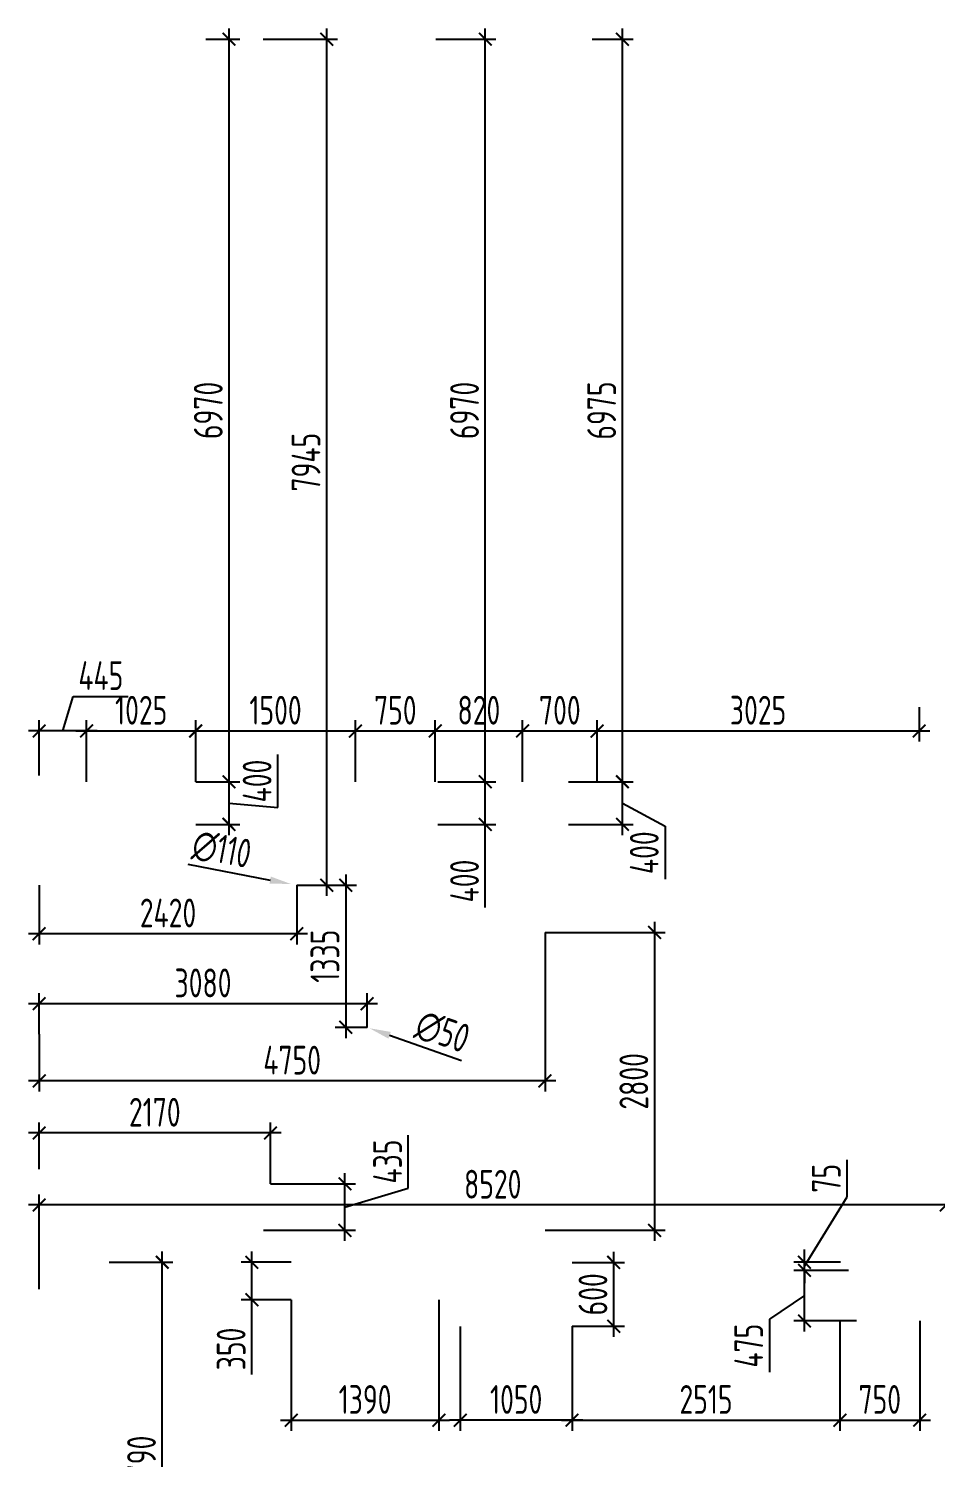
# Model space of a CAD drawing. Header units: millimetres. Extents: x -346952 to 536090, y 55086 to 131231.
# Drawn here: x -59801 to -51283, y 73034 to 86451 of the extents above; entities that cross this region are included whole.
import ezdxf

# ---------------------------------------------------------------- set-up
doc = ezdxf.new("R2010")
doc.units = ezdxf.units.MM
doc.layers.add('РАЗМЕРЫ КРОВЛИ ОВ', color=204, linetype='Continuous')
doc.layers.get('0').off()
doc.styles.add('ISOCPEUR', font='isocpeur.ttf', dxfattribs={"width": 0.7})
doc.dimstyles.new('R_100', dxfattribs={"dimtxt": 270, "dimasz": 120, "dimexe": 100, "dimexo": 0, "dimgap": 60, "dimtad": 1, "dimdec": 0, "dimrnd": 5, "dimzin": 0, "dimdsep": 46, "dimtxsty": 'ISOCPEUR', "dimblk": 'ARCHTICK', "dimcen": 0, "dimdle": 100, "dimclrd": 256, "dimclre": 256, "dimclrt": 256, "dimadec": 0, "dimazin": 0, "dimtfac": 2, "dimtdec": 0, "dimtofl": 0, "dimtmove": 1, "dimatfit": 3, "dimfxl": 1, "dimtvp": 3, "dimtolj": 1, "dimtzin": 0, "dimarcsym": 0})

# ---------------------------------------------------------------- blocks, each defined once
blk = doc.blocks.new('*D3048')
at = {"layer": 'РАЗМЕРЫ КРОВЛИ ОВ', "lineweight": -2, "transparency": 16777216}
blk.add_line((-58305, 78603), (-57532, 78455), dxfattribs=at)
at = {"layer": 'РАЗМЕРЫ КРОВЛИ ОВ', "transparency": 16777216}
blk.add_solid([(-57526, 78488), (-57538, 78422), (-57336, 78418)], dxfattribs=at)
at = {"layer": 'РАЗМЕРЫ КРОВЛИ ОВ', "transparency": 16777216, "insert": (-57986, 78740), "char_height": 270, "attachment_point": 5, "rotation": 349.2036, "style": 'ISOCPEUR'}
blk.add_mtext('\\A1;∅110', dxfattribs=at)
blk = doc.blocks.new('_ArchTick')
at = {"color": 0, "linetype": 'ByBlock', "const_width": 0.15}
blk.add_lwpolyline([(-0.5, -0.5), (0.5, 0.5)], dxfattribs=at)
blk = doc.blocks.new('*D3064')
at = {"layer": 'РАЗМЕРЫ КРОВЛИ ОВ', "lineweight": -2, "transparency": 16777216}
for p, q in [((-54950, 77963), (-53821, 77963)), ((-53921, 78063), (-53921, 75066)), ((-54950, 75166), (-53821, 75166))]:
    blk.add_line(p, q, dxfattribs=at)
at = {"layer": 'РАЗМЕРЫ КРОВЛИ ОВ', "lineweight": -2, "transparency": 16777216, "xscale": 120, "yscale": 120, "zscale": 120}
for p, rotation in [((-53921, 77963), 90), ((-53921, 75166), 270)]:
    blk.add_blockref('_ArchTick', p, dxfattribs=dict(at, rotation=rotation))
at = {"layer": 'РАЗМЕРЫ КРОВЛИ ОВ', "transparency": 16777216, "insert": (-54116, 76565), "char_height": 270, "attachment_point": 5, "rotation": 90, "style": 'ISOCPEUR'}
blk.add_mtext('\\A1;2800', dxfattribs=at)
blk = doc.blocks.new('*D3061')
at = {"layer": 'РАЗМЕРЫ КРОВЛИ ОВ', "lineweight": -2, "transparency": 16777216}
for p, q in [((-54950, 77963), (-54950, 76469)), ((-59701, 77008), (-59701, 76469)), ((-54850, 76569), (-59801, 76569))]:
    blk.add_line(p, q, dxfattribs=at)
at = {"layer": 'РАЗМЕРЫ КРОВЛИ ОВ', "lineweight": -2, "transparency": 16777216, "xscale": 120, "yscale": 120, "zscale": 120, "rotation": 180}
blk.add_blockref('_ArchTick', (-59701, 76569), dxfattribs=at)
at = {"layer": 'РАЗМЕРЫ КРОВЛИ ОВ', "lineweight": -2, "transparency": 16777216, "xscale": 120, "yscale": 120, "zscale": 120}
blk.add_blockref('_ArchTick', (-54950, 76569), dxfattribs=at)
at = {"layer": 'РАЗМЕРЫ КРОВЛИ ОВ', "transparency": 16777216, "insert": (-57325, 76764), "char_height": 270, "attachment_point": 5, "style": 'ISOCPEUR'}
blk.add_mtext('\\A1;4750', dxfattribs=at)
blk = doc.blocks.new('*D3062')
at = {"layer": 'РАЗМЕРЫ КРОВЛИ ОВ', "lineweight": -2, "transparency": 16777216}
for p, q in [((-56234, 75563), (-56234, 76061)), ((-56829, 75066), (-56829, 75702)), ((-57528, 75602), (-56729, 75602)), ((-56829, 75384), (-56234, 75563)), ((-57593, 75166), (-56729, 75166))]:
    blk.add_line(p, q, dxfattribs=at)
at = {"layer": 'РАЗМЕРЫ КРОВЛИ ОВ', "lineweight": -2, "transparency": 16777216, "xscale": 120, "yscale": 120, "zscale": 120}
for p, rotation in [((-56829, 75602), 90), ((-56829, 75166), 270)]:
    blk.add_blockref('_ArchTick', p, dxfattribs=dict(at, rotation=rotation))
at = {"layer": 'РАЗМЕРЫ КРОВЛИ ОВ', "transparency": 16777216, "insert": (-56429, 75812), "char_height": 270, "attachment_point": 5, "rotation": 90, "style": 'ISOCPEUR'}
blk.add_mtext('\\A1;435', dxfattribs=at)
blk = doc.blocks.new('*D3063')
at = {"layer": 'РАЗМЕРЫ КРОВЛИ ОВ', "lineweight": -2, "transparency": 16777216}
for p, q in [((-57428, 76080), (-59801, 76080)), ((-59701, 75739), (-59701, 76180)), ((-57528, 75602), (-57528, 76180))]:
    blk.add_line(p, q, dxfattribs=at)
at = {"layer": 'РАЗМЕРЫ КРОВЛИ ОВ', "lineweight": -2, "transparency": 16777216, "xscale": 120, "yscale": 120, "zscale": 120, "rotation": 180}
blk.add_blockref('_ArchTick', (-59701, 76080), dxfattribs=at)
at = {"layer": 'РАЗМЕРЫ КРОВЛИ ОВ', "lineweight": -2, "transparency": 16777216, "xscale": 120, "yscale": 120, "zscale": 120}
blk.add_blockref('_ArchTick', (-57528, 76080), dxfattribs=at)
at = {"layer": 'РАЗМЕРЫ КРОВЛИ ОВ', "transparency": 16777216, "insert": (-58615, 76275), "char_height": 270, "attachment_point": 5, "style": 'ISOCPEUR'}
blk.add_mtext('\\A1;2170', dxfattribs=at)
blk = doc.blocks.new('*D3075')
at = {"layer": 'РАЗМЕРЫ КРОВЛИ ОВ', "lineweight": -2, "transparency": 16777216}
for p, q in [((-51081, 75404), (-59801, 75404)), ((-59701, 74612), (-59701, 75504)), ((-51181, 74758), (-51181, 75504))]:
    blk.add_line(p, q, dxfattribs=at)
at = {"layer": 'РАЗМЕРЫ КРОВЛИ ОВ', "lineweight": -2, "transparency": 16777216, "xscale": 120, "yscale": 120, "zscale": 120, "rotation": 180}
blk.add_blockref('_ArchTick', (-59701, 75404), dxfattribs=at)
at = {"layer": 'РАЗМЕРЫ КРОВЛИ ОВ', "lineweight": -2, "transparency": 16777216, "xscale": 120, "yscale": 120, "zscale": 120}
blk.add_blockref('_ArchTick', (-51181, 75404), dxfattribs=at)
at = {"layer": 'РАЗМЕРЫ КРОВЛИ ОВ', "transparency": 16777216, "insert": (-55441, 75599), "char_height": 270, "attachment_point": 5, "style": 'ISOCPEUR'}
blk.add_mtext('\\A1;8520', dxfattribs=at)
blk = doc.blocks.new('*D3094')
at = {"layer": 'РАЗМЕРЫ КРОВЛИ ОВ', "lineweight": -2, "transparency": 16777216}
for p, q in [((-57334, 74514), (-57334, 73283)), ((-55946, 74514), (-55946, 73283)), ((-57434, 73383), (-55846, 73383))]:
    blk.add_line(p, q, dxfattribs=at)
at = {"layer": 'РАЗМЕРЫ КРОВЛИ ОВ', "lineweight": -2, "transparency": 16777216, "xscale": 120, "yscale": 120, "zscale": 120, "rotation": 180}
blk.add_blockref('_ArchTick', (-57334, 73383), dxfattribs=at)
at = {"layer": 'РАЗМЕРЫ КРОВЛИ ОВ', "lineweight": -2, "transparency": 16777216, "xscale": 120, "yscale": 120, "zscale": 120}
blk.add_blockref('_ArchTick', (-55946, 73383), dxfattribs=at)
at = {"layer": 'РАЗМЕРЫ КРОВЛИ ОВ', "transparency": 16777216, "insert": (-56640, 73578), "char_height": 270, "attachment_point": 5, "style": 'ISOCPEUR'}
blk.add_mtext('\\A1;1390', dxfattribs=at)
blk = doc.blocks.new('*D3135')
at = {"layer": 'РАЗМЕРЫ КРОВЛИ ОВ', "lineweight": -2, "transparency": 16777216}
for p, q in [((-55746, 74264), (-55746, 73283)), ((-54696, 74265), (-54696, 73283)), ((-54596, 73383), (-55846, 73383))]:
    blk.add_line(p, q, dxfattribs=at)
at = {"layer": 'РАЗМЕРЫ КРОВЛИ ОВ', "lineweight": -2, "transparency": 16777216, "xscale": 120, "yscale": 120, "zscale": 120, "rotation": 180}
blk.add_blockref('_ArchTick', (-55746, 73383), dxfattribs=at)
at = {"layer": 'РАЗМЕРЫ КРОВЛИ ОВ', "lineweight": -2, "transparency": 16777216, "xscale": 120, "yscale": 120, "zscale": 120}
blk.add_blockref('_ArchTick', (-54696, 73383), dxfattribs=at)
at = {"layer": 'РАЗМЕРЫ КРОВЛИ ОВ', "transparency": 16777216, "insert": (-55221, 73578), "char_height": 270, "attachment_point": 5, "style": 'ISOCPEUR'}
blk.add_mtext('\\A1;1050', dxfattribs=at)
blk = doc.blocks.new('*D3136')
at = {"layer": 'РАЗМЕРЫ КРОВЛИ ОВ', "lineweight": -2, "transparency": 16777216}
for p, q in [((-54696, 74265), (-54696, 73283)), ((-52181, 74315), (-52181, 73283)), ((-54796, 73383), (-52081, 73383))]:
    blk.add_line(p, q, dxfattribs=at)
at = {"layer": 'РАЗМЕРЫ КРОВЛИ ОВ', "lineweight": -2, "transparency": 16777216, "xscale": 120, "yscale": 120, "zscale": 120, "rotation": 180}
blk.add_blockref('_ArchTick', (-54696, 73383), dxfattribs=at)
at = {"layer": 'РАЗМЕРЫ КРОВЛИ ОВ', "lineweight": -2, "transparency": 16777216, "xscale": 120, "yscale": 120, "zscale": 120}
blk.add_blockref('_ArchTick', (-52181, 73383), dxfattribs=at)
at = {"layer": 'РАЗМЕРЫ КРОВЛИ ОВ', "transparency": 16777216, "insert": (-53438, 73578), "char_height": 270, "attachment_point": 5, "style": 'ISOCPEUR'}
blk.add_mtext('\\A1;2515', dxfattribs=at)
blk = doc.blocks.new('*D3142')
at = {"layer": 'РАЗМЕРЫ КРОВЛИ ОВ', "lineweight": -2, "transparency": 16777216}
for p, q in [((-59701, 78407), (-59701, 77851)), ((-57282, 78407), (-57282, 77851)), ((-57182, 77951), (-59801, 77951))]:
    blk.add_line(p, q, dxfattribs=at)
at = {"layer": 'РАЗМЕРЫ КРОВЛИ ОВ', "lineweight": -2, "transparency": 16777216, "xscale": 120, "yscale": 120, "zscale": 120, "rotation": 180}
blk.add_blockref('_ArchTick', (-59701, 77951), dxfattribs=at)
at = {"layer": 'РАЗМЕРЫ КРОВЛИ ОВ', "lineweight": -2, "transparency": 16777216, "xscale": 120, "yscale": 120, "zscale": 120}
blk.add_blockref('_ArchTick', (-57282, 77951), dxfattribs=at)
at = {"layer": 'РАЗМЕРЫ КРОВЛИ ОВ', "transparency": 16777216, "insert": (-58491, 78146), "char_height": 270, "attachment_point": 5, "style": 'ISOCPEUR'}
blk.add_mtext('\\A1;2420', dxfattribs=at)
blk = doc.blocks.new('*D3143')
at = {"layer": 'РАЗМЕРЫ КРОВЛИ ОВ', "lineweight": -2, "transparency": 16777216}
for p, q in [((-59356, 79855), (-58131, 79855)), ((-59256, 79378), (-59256, 79955)), ((-58231, 79378), (-58231, 79955))]:
    blk.add_line(p, q, dxfattribs=at)
at = {"layer": 'РАЗМЕРЫ КРОВЛИ ОВ', "lineweight": -2, "transparency": 16777216, "xscale": 120, "yscale": 120, "zscale": 120, "rotation": 180}
blk.add_blockref('_ArchTick', (-59256, 79855), dxfattribs=at)
at = {"layer": 'РАЗМЕРЫ КРОВЛИ ОВ', "lineweight": -2, "transparency": 16777216, "xscale": 120, "yscale": 120, "zscale": 120}
blk.add_blockref('_ArchTick', (-58231, 79855), dxfattribs=at)
at = {"layer": 'РАЗМЕРЫ КРОВЛИ ОВ', "transparency": 16777216, "insert": (-58743, 80050), "char_height": 270, "attachment_point": 5, "style": 'ISOCPEUR'}
blk.add_mtext('\\A1;1025', dxfattribs=at)
blk = doc.blocks.new('*D3144')
at = {"layer": 'РАЗМЕРЫ КРОВЛИ ОВ', "lineweight": -2, "transparency": 16777216}
for p, q in [((-56081, 79855), (-55061, 79855)), ((-55981, 79378), (-55981, 79955)), ((-55161, 79378), (-55161, 79955))]:
    blk.add_line(p, q, dxfattribs=at)
at = {"layer": 'РАЗМЕРЫ КРОВЛИ ОВ', "lineweight": -2, "transparency": 16777216, "xscale": 120, "yscale": 120, "zscale": 120, "rotation": 180}
blk.add_blockref('_ArchTick', (-55981, 79855), dxfattribs=at)
at = {"layer": 'РАЗМЕРЫ КРОВЛИ ОВ', "lineweight": -2, "transparency": 16777216, "xscale": 120, "yscale": 120, "zscale": 120}
blk.add_blockref('_ArchTick', (-55161, 79855), dxfattribs=at)
at = {"layer": 'РАЗМЕРЫ КРОВЛИ ОВ', "transparency": 16777216, "insert": (-55571, 80050), "char_height": 270, "attachment_point": 5, "style": 'ISOCPEUR'}
blk.add_mtext('\\A1;820', dxfattribs=at)
blk = doc.blocks.new('*D3145')
at = {"layer": 'РАЗМЕРЫ КРОВЛИ ОВ', "lineweight": -2, "transparency": 16777216}
for p, q in [((-55261, 79855), (-54361, 79855)), ((-55161, 79378), (-55161, 79955)), ((-54461, 79378), (-54461, 79955))]:
    blk.add_line(p, q, dxfattribs=at)
at = {"layer": 'РАЗМЕРЫ КРОВЛИ ОВ', "lineweight": -2, "transparency": 16777216, "xscale": 120, "yscale": 120, "zscale": 120, "rotation": 180}
blk.add_blockref('_ArchTick', (-55161, 79855), dxfattribs=at)
at = {"layer": 'РАЗМЕРЫ КРОВЛИ ОВ', "lineweight": -2, "transparency": 16777216, "xscale": 120, "yscale": 120, "zscale": 120}
blk.add_blockref('_ArchTick', (-54461, 79855), dxfattribs=at)
at = {"layer": 'РАЗМЕРЫ КРОВЛИ ОВ', "transparency": 16777216, "insert": (-54811, 80050), "char_height": 270, "attachment_point": 5, "style": 'ISOCPEUR'}
blk.add_mtext('\\A1;700', dxfattribs=at)
blk = doc.blocks.new('*D3146')
at = {"layer": 'РАЗМЕРЫ КРОВЛИ ОВ', "lineweight": -2, "transparency": 16777216}
for p, q in [((-51436, 80080), (-51436, 79755)), ((-54561, 79855), (-51336, 79855)), ((-54461, 79378), (-54461, 79955))]:
    blk.add_line(p, q, dxfattribs=at)
at = {"layer": 'РАЗМЕРЫ КРОВЛИ ОВ', "lineweight": -2, "transparency": 16777216, "xscale": 120, "yscale": 120, "zscale": 120, "rotation": 180}
blk.add_blockref('_ArchTick', (-54461, 79855), dxfattribs=at)
at = {"layer": 'РАЗМЕРЫ КРОВЛИ ОВ', "lineweight": -2, "transparency": 16777216, "xscale": 120, "yscale": 120, "zscale": 120}
blk.add_blockref('_ArchTick', (-51436, 79855), dxfattribs=at)
at = {"layer": 'РАЗМЕРЫ КРОВЛИ ОВ', "transparency": 16777216, "insert": (-52949, 80050), "char_height": 270, "attachment_point": 5, "style": 'ISOCPEUR'}
blk.add_mtext('\\A1;3025', dxfattribs=at)
blk = doc.blocks.new('*D3147')
at = {"layer": 'РАЗМЕРЫ КРОВЛИ ОВ', "lineweight": -2, "transparency": 16777216}
for p, q in [((-55511, 78878), (-55511, 79478)), ((-55957, 79378), (-55411, 79378)), ((-55957, 78978), (-55411, 78978)), ((-55511, 78197), (-55511, 78978))]:
    blk.add_line(p, q, dxfattribs=at)
at = {"layer": 'РАЗМЕРЫ КРОВЛИ ОВ', "lineweight": -2, "transparency": 16777216, "xscale": 120, "yscale": 120, "zscale": 120}
for p, rotation in [((-55511, 79378), 90), ((-55511, 78978), 270)]:
    blk.add_blockref('_ArchTick', p, dxfattribs=dict(at, rotation=rotation))
at = {"layer": 'РАЗМЕРЫ КРОВЛИ ОВ', "transparency": 16777216, "insert": (-55706, 78446), "char_height": 270, "attachment_point": 5, "rotation": 90, "style": 'ISOCPEUR'}
blk.add_mtext('\\A1;400', dxfattribs=at)
blk = doc.blocks.new('*D3148')
at = {"layer": 'РАЗМЕРЫ КРОВЛИ ОВ', "lineweight": -2, "transparency": 16777216}
for p, q in [((-55511, 79278), (-55511, 86451)), ((-55974, 86351), (-55411, 86351)), ((-55957, 79378), (-55411, 79378))]:
    blk.add_line(p, q, dxfattribs=at)
at = {"layer": 'РАЗМЕРЫ КРОВЛИ ОВ', "lineweight": -2, "transparency": 16777216, "xscale": 120, "yscale": 120, "zscale": 120}
for p, rotation in [((-55511, 86351), 90), ((-55511, 79378), 270)]:
    blk.add_blockref('_ArchTick', p, dxfattribs=dict(at, rotation=rotation))
at = {"layer": 'РАЗМЕРЫ КРОВЛИ ОВ', "transparency": 16777216, "insert": (-55706, 82865), "char_height": 270, "attachment_point": 5, "rotation": 90, "style": 'ISOCPEUR'}
blk.add_mtext('\\A1;6970', dxfattribs=at)
blk = doc.blocks.new('*D3149')
at = {"layer": 'РАЗМЕРЫ КРОВЛИ ОВ', "lineweight": -2, "transparency": 16777216}
for p, q in [((-57000, 78307), (-57000, 86451)), ((-57598, 86351), (-56900, 86351)), ((-57282, 78407), (-56900, 78407))]:
    blk.add_line(p, q, dxfattribs=at)
at = {"layer": 'РАЗМЕРЫ КРОВЛИ ОВ', "lineweight": -2, "transparency": 16777216, "xscale": 120, "yscale": 120, "zscale": 120}
for p, rotation in [((-57000, 86351), 90), ((-57000, 78407), 270)]:
    blk.add_blockref('_ArchTick', p, dxfattribs=dict(at, rotation=rotation))
at = {"layer": 'РАЗМЕРЫ КРОВЛИ ОВ', "transparency": 16777216, "insert": (-57195, 82379), "char_height": 270, "attachment_point": 5, "rotation": 90, "style": 'ISOCPEUR'}
blk.add_mtext('\\A1;7945', dxfattribs=at)
blk = doc.blocks.new('*D3157')
at = {"layer": 'РАЗМЕРЫ КРОВЛИ ОВ', "lineweight": -2, "transparency": 16777216}
for p, q in [((-54223, 78878), (-54223, 79478)), ((-54729, 79378), (-54123, 79378)), ((-54223, 79178), (-53823, 78961)), ((-54729, 78978), (-54123, 78978)), ((-53823, 78961), (-53823, 78463))]:
    blk.add_line(p, q, dxfattribs=at)
at = {"layer": 'РАЗМЕРЫ КРОВЛИ ОВ', "lineweight": -2, "transparency": 16777216, "xscale": 120, "yscale": 120, "zscale": 120}
for p, rotation in [((-54223, 79378), 90), ((-54223, 78978), 270)]:
    blk.add_blockref('_ArchTick', p, dxfattribs=dict(at, rotation=rotation))
at = {"layer": 'РАЗМЕРЫ КРОВЛИ ОВ', "transparency": 16777216, "insert": (-54018, 78712), "char_height": 270, "attachment_point": 5, "rotation": 90, "style": 'ISOCPEUR'}
blk.add_mtext('\\A1;400', dxfattribs=at)
blk = doc.blocks.new('*D3158')
at = {"layer": 'РАЗМЕРЫ КРОВЛИ ОВ', "lineweight": -2, "transparency": 16777216}
for p, q in [((-54223, 79278), (-54223, 86451)), ((-54506, 86351), (-54123, 86351)), ((-54729, 79378), (-54123, 79378))]:
    blk.add_line(p, q, dxfattribs=at)
at = {"layer": 'РАЗМЕРЫ КРОВЛИ ОВ', "lineweight": -2, "transparency": 16777216, "xscale": 120, "yscale": 120, "zscale": 120}
for p, rotation in [((-54223, 86351), 90), ((-54223, 79378), 270)]:
    blk.add_blockref('_ArchTick', p, dxfattribs=dict(at, rotation=rotation))
at = {"layer": 'РАЗМЕРЫ КРОВЛИ ОВ', "transparency": 16777216, "insert": (-54418, 82864), "char_height": 270, "attachment_point": 5, "rotation": 90, "style": 'ISOCPEUR'}
blk.add_mtext('\\A1;6975', dxfattribs=at)
blk = doc.blocks.new('*D3185')
at = {"layer": 'РАЗМЕРЫ КРОВЛИ ОВ', "lineweight": -2, "transparency": 16777216}
for p, q in [((-57334, 74514), (-57334, 73283)), ((-55946, 74514), (-55946, 73283)), ((-57434, 73383), (-55846, 73383))]:
    blk.add_line(p, q, dxfattribs=at)
at = {"layer": 'РАЗМЕРЫ КРОВЛИ ОВ', "lineweight": -2, "transparency": 16777216, "xscale": 120, "yscale": 120, "zscale": 120, "rotation": 180}
blk.add_blockref('_ArchTick', (-57334, 73383), dxfattribs=at)
at = {"layer": 'РАЗМЕРЫ КРОВЛИ ОВ', "lineweight": -2, "transparency": 16777216, "xscale": 120, "yscale": 120, "zscale": 120}
blk.add_blockref('_ArchTick', (-55946, 73383), dxfattribs=at)
at = {"layer": 'РАЗМЕРЫ КРОВЛИ ОВ', "transparency": 16777216, "insert": (-56640, 73578), "char_height": 270, "attachment_point": 5, "style": 'ISOCPEUR'}
blk.add_mtext('\\A1;1390', dxfattribs=at)
blk = doc.blocks.new('*D3186')
at = {"layer": 'РАЗМЕРЫ КРОВЛИ ОВ', "lineweight": -2, "transparency": 16777216}
for p, q in [((-57703, 74414), (-57703, 74966)), ((-57334, 74866), (-57803, 74866)), ((-57334, 74514), (-57803, 74514)), ((-57703, 73813), (-57703, 74514))]:
    blk.add_line(p, q, dxfattribs=at)
at = {"layer": 'РАЗМЕРЫ КРОВЛИ ОВ', "lineweight": -2, "transparency": 16777216, "xscale": 120, "yscale": 120, "zscale": 120}
for p, rotation in [((-57703, 74866), 90), ((-57703, 74514), 270)]:
    blk.add_blockref('_ArchTick', p, dxfattribs=dict(at, rotation=rotation))
at = {"layer": 'РАЗМЕРЫ КРОВЛИ ОВ', "transparency": 16777216, "insert": (-57898, 74052), "char_height": 270, "attachment_point": 5, "rotation": 90, "style": 'ISOCPEUR'}
blk.add_mtext('\\A1;350', dxfattribs=at)
blk = doc.blocks.new('*D3190')
at = {"layer": 'РАЗМЕРЫ КРОВЛИ ОВ', "lineweight": -2, "transparency": 16777216}
for p, q in [((-52513, 74215), (-52513, 74890)), ((-52099, 74790), (-52613, 74790)), ((-52513, 74553), (-52842, 74332)), ((-52842, 74332), (-52842, 73834)), ((-52024, 74315), (-52613, 74315))]:
    blk.add_line(p, q, dxfattribs=at)
at = {"layer": 'РАЗМЕРЫ КРОВЛИ ОВ', "lineweight": -2, "transparency": 16777216, "xscale": 120, "yscale": 120, "zscale": 120}
for p, rotation in [((-52513, 74790), 90), ((-52513, 74315), 270)]:
    blk.add_blockref('_ArchTick', p, dxfattribs=dict(at, rotation=rotation))
at = {"layer": 'РАЗМЕРЫ КРОВЛИ ОВ', "transparency": 16777216, "insert": (-53037, 74083), "char_height": 270, "attachment_point": 5, "rotation": 90, "style": 'ISOCPEUR'}
blk.add_mtext('\\A1;475', dxfattribs=at)
blk = doc.blocks.new('*D3191')
at = {"layer": 'РАЗМЕРЫ КРОВЛИ ОВ', "lineweight": -2, "transparency": 16777216}
for p, q in [((-52113, 75481), (-52113, 75828)), ((-52513, 74828), (-52113, 75481)), ((-52513, 74866), (-52513, 74986)), ((-52174, 74866), (-52613, 74866)), ((-52099, 74790), (-52613, 74790)), ((-52513, 74790), (-52513, 74866)), ((-52513, 74790), (-52513, 74670))]:
    blk.add_line(p, q, dxfattribs=at)
at = {"layer": 'РАЗМЕРЫ КРОВЛИ ОВ', "lineweight": -2, "transparency": 16777216, "xscale": 120, "yscale": 120, "zscale": 120}
for p, rotation in [((-52513, 74866), 270), ((-52513, 74790), 90)]:
    blk.add_blockref('_ArchTick', p, dxfattribs=dict(at, rotation=rotation))
at = {"layer": 'РАЗМЕРЫ КРОВЛИ ОВ', "transparency": 16777216, "insert": (-52308, 75655), "char_height": 270, "attachment_point": 5, "rotation": 90, "style": 'ISOCPEUR'}
blk.add_mtext('\\A1;75', dxfattribs=at)
blk = doc.blocks.new('*D3192')
at = {"layer": 'РАЗМЕРЫ КРОВЛИ ОВ', "lineweight": -2, "transparency": 16777216}
for p, q in [((-54305, 74165), (-54305, 74965)), ((-54696, 74865), (-54205, 74865)), ((-54696, 74265), (-54205, 74265))]:
    blk.add_line(p, q, dxfattribs=at)
at = {"layer": 'РАЗМЕРЫ КРОВЛИ ОВ', "lineweight": -2, "transparency": 16777216, "xscale": 120, "yscale": 120, "zscale": 120}
for p, rotation in [((-54305, 74865), 90), ((-54305, 74265), 270)]:
    blk.add_blockref('_ArchTick', p, dxfattribs=dict(at, rotation=rotation))
at = {"layer": 'РАЗМЕРЫ КРОВЛИ ОВ', "transparency": 16777216, "insert": (-54500, 74565), "char_height": 270, "attachment_point": 5, "rotation": 90, "style": 'ISOCPEUR'}
blk.add_mtext('\\A1;600', dxfattribs=at)
blk = doc.blocks.new('*D3189')
at = {"layer": 'РАЗМЕРЫ КРОВЛИ ОВ', "lineweight": -2, "transparency": 16777216}
for p, q in [((-57459, 79136), (-57459, 79634)), ((-57918, 78878), (-57918, 79478)), ((-58231, 79378), (-57818, 79378)), ((-57918, 79178), (-57459, 79136)), ((-58231, 78978), (-57818, 78978))]:
    blk.add_line(p, q, dxfattribs=at)
at = {"layer": 'РАЗМЕРЫ КРОВЛИ ОВ', "lineweight": -2, "transparency": 16777216, "xscale": 120, "yscale": 120, "zscale": 120}
for p, rotation in [((-57918, 79378), 90), ((-57918, 78978), 270)]:
    blk.add_blockref('_ArchTick', p, dxfattribs=dict(at, rotation=rotation))
at = {"layer": 'РАЗМЕРЫ КРОВЛИ ОВ', "transparency": 16777216, "insert": (-57654, 79385), "char_height": 270, "attachment_point": 5, "rotation": 90, "style": 'ISOCPEUR'}
blk.add_mtext('\\A1;400', dxfattribs=at)
blk = doc.blocks.new('*D3195')
at = {"layer": 'РАЗМЕРЫ КРОВЛИ ОВ', "lineweight": -2, "transparency": 16777216}
for p, q in [((-58331, 79855), (-56631, 79855)), ((-58231, 79378), (-58231, 79955)), ((-56731, 79378), (-56731, 79955))]:
    blk.add_line(p, q, dxfattribs=at)
at = {"layer": 'РАЗМЕРЫ КРОВЛИ ОВ', "lineweight": -2, "transparency": 16777216, "xscale": 120, "yscale": 120, "zscale": 120, "rotation": 180}
blk.add_blockref('_ArchTick', (-58231, 79855), dxfattribs=at)
at = {"layer": 'РАЗМЕРЫ КРОВЛИ ОВ', "lineweight": -2, "transparency": 16777216, "xscale": 120, "yscale": 120, "zscale": 120}
blk.add_blockref('_ArchTick', (-56731, 79855), dxfattribs=at)
at = {"layer": 'РАЗМЕРЫ КРОВЛИ ОВ', "transparency": 16777216, "insert": (-57481, 80050), "char_height": 270, "attachment_point": 5, "style": 'ISOCPEUR'}
blk.add_mtext('\\A1;1500', dxfattribs=at)
blk = doc.blocks.new('*D3196')
at = {"layer": 'РАЗМЕРЫ КРОВЛИ ОВ', "lineweight": -2, "transparency": 16777216}
for p, q in [((-56831, 79855), (-55881, 79855)), ((-56731, 79378), (-56731, 79955)), ((-55981, 79378), (-55981, 79955))]:
    blk.add_line(p, q, dxfattribs=at)
at = {"layer": 'РАЗМЕРЫ КРОВЛИ ОВ', "lineweight": -2, "transparency": 16777216, "xscale": 120, "yscale": 120, "zscale": 120, "rotation": 180}
blk.add_blockref('_ArchTick', (-56731, 79855), dxfattribs=at)
at = {"layer": 'РАЗМЕРЫ КРОВЛИ ОВ', "lineweight": -2, "transparency": 16777216, "xscale": 120, "yscale": 120, "zscale": 120}
blk.add_blockref('_ArchTick', (-55981, 79855), dxfattribs=at)
at = {"layer": 'РАЗМЕРЫ КРОВЛИ ОВ', "transparency": 16777216, "insert": (-56356, 80050), "char_height": 270, "attachment_point": 5, "style": 'ISOCPEUR'}
blk.add_mtext('\\A1;750', dxfattribs=at)
blk = doc.blocks.new('*D3206')
at = {"layer": 'РАЗМЕРЫ КРОВЛИ ОВ', "lineweight": -2, "transparency": 16777216}
for p, q in [((-59478, 79855), (-59381, 80180)), ((-59381, 80180), (-58864, 80180)), ((-59156, 79855), (-59801, 79855)), ((-59701, 79437), (-59701, 79955)), ((-59256, 79378), (-59256, 79955))]:
    blk.add_line(p, q, dxfattribs=at)
at = {"layer": 'РАЗМЕРЫ КРОВЛИ ОВ', "lineweight": -2, "transparency": 16777216, "xscale": 120, "yscale": 120, "zscale": 120, "rotation": 180}
blk.add_blockref('_ArchTick', (-59701, 79855), dxfattribs=at)
at = {"layer": 'РАЗМЕРЫ КРОВЛИ ОВ', "lineweight": -2, "transparency": 16777216, "xscale": 120, "yscale": 120, "zscale": 120}
blk.add_blockref('_ArchTick', (-59256, 79855), dxfattribs=at)
at = {"layer": 'РАЗМЕРЫ КРОВЛИ ОВ', "transparency": 16777216, "insert": (-59122, 80375), "char_height": 270, "attachment_point": 5, "style": 'ISOCPEUR'}
blk.add_mtext('\\A1;445', dxfattribs=at)
blk = doc.blocks.new('*D3276')
at = {"layer": 'РАЗМЕРЫ КРОВЛИ ОВ', "lineweight": -2, "transparency": 16777216}
for p, q in [((-56822, 78507), (-56822, 76972)), ((-57282, 78407), (-56722, 78407)), ((-56622, 77072), (-56922, 77072))]:
    blk.add_line(p, q, dxfattribs=at)
at = {"layer": 'РАЗМЕРЫ КРОВЛИ ОВ', "lineweight": -2, "transparency": 16777216, "xscale": 120, "yscale": 120, "zscale": 120}
for p, rotation in [((-56822, 78407), 90), ((-56822, 77072), 270)]:
    blk.add_blockref('_ArchTick', p, dxfattribs=dict(at, rotation=rotation))
at = {"layer": 'РАЗМЕРЫ КРОВЛИ ОВ', "transparency": 16777216, "insert": (-57017, 77740), "char_height": 270, "attachment_point": 5, "rotation": 90, "style": 'ISOCPEUR'}
blk.add_mtext('\\A1;1335', dxfattribs=at)
blk = doc.blocks.new('*D3277')
at = {"layer": 'РАЗМЕРЫ КРОВЛИ ОВ', "lineweight": -2, "transparency": 16777216}
for p, q in [((-56522, 77294), (-59801, 77294)), ((-59701, 77008), (-59701, 77394)), ((-56622, 77072), (-56622, 77394))]:
    blk.add_line(p, q, dxfattribs=at)
at = {"layer": 'РАЗМЕРЫ КРОВЛИ ОВ', "lineweight": -2, "transparency": 16777216, "xscale": 120, "yscale": 120, "zscale": 120, "rotation": 180}
blk.add_blockref('_ArchTick', (-59701, 77294), dxfattribs=at)
at = {"layer": 'РАЗМЕРЫ КРОВЛИ ОВ', "lineweight": -2, "transparency": 16777216, "xscale": 120, "yscale": 120, "zscale": 120}
blk.add_blockref('_ArchTick', (-56622, 77294), dxfattribs=at)
at = {"layer": 'РАЗМЕРЫ КРОВЛИ ОВ', "transparency": 16777216, "insert": (-58162, 77489), "char_height": 270, "attachment_point": 5, "style": 'ISOCPEUR'}
blk.add_mtext('\\A1;3080', dxfattribs=at)
blk = doc.blocks.new('*D3278')
at = {"layer": 'РАЗМЕРЫ КРОВЛИ ОВ', "lineweight": -2, "transparency": 16777216}
blk.add_line((-55734, 76759), (-56410, 76997), dxfattribs=at)
at = {"layer": 'РАЗМЕРЫ КРОВЛИ ОВ', "transparency": 16777216}
blk.add_solid([(-56399, 77029), (-56421, 76966), (-56599, 77064)], dxfattribs=at)
at = {"layer": 'РАЗМЕРЫ КРОВЛИ ОВ', "transparency": 16777216, "insert": (-55913, 77029), "char_height": 270, "attachment_point": 5, "rotation": 340.5803, "style": 'ISOCPEUR'}
blk.add_mtext('\\A1;∅50', dxfattribs=at)
blk = doc.blocks.new('*D3279')
at = {"layer": 'РАЗМЕРЫ КРОВЛИ ОВ', "lineweight": -2, "transparency": 16777216}
for p, q in [((-58545, 70976), (-58545, 74966)), ((-59043, 74866), (-58445, 74866)), ((-59101, 71076), (-58445, 71076))]:
    blk.add_line(p, q, dxfattribs=at)
at = {"layer": 'РАЗМЕРЫ КРОВЛИ ОВ', "lineweight": -2, "transparency": 16777216, "xscale": 120, "yscale": 120, "zscale": 120}
for p, rotation in [((-58545, 74866), 90), ((-58545, 71076), 270)]:
    blk.add_blockref('_ArchTick', p, dxfattribs=dict(at, rotation=rotation))
at = {"layer": 'РАЗМЕРЫ КРОВЛИ ОВ', "transparency": 16777216, "insert": (-58740, 72971), "char_height": 270, "attachment_point": 5, "rotation": 90, "style": 'ISOCPEUR'}
blk.add_mtext('\\A1;3790', dxfattribs=at)
blk = doc.blocks.new('*D3280')
at = {"layer": 'РАЗМЕРЫ КРОВЛИ ОВ', "lineweight": -2, "transparency": 16777216}
for p, q in [((-52181, 74315), (-52181, 73283)), ((-51431, 74315), (-51431, 73283)), ((-52281, 73383), (-51331, 73383))]:
    blk.add_line(p, q, dxfattribs=at)
at = {"layer": 'РАЗМЕРЫ КРОВЛИ ОВ', "lineweight": -2, "transparency": 16777216, "xscale": 120, "yscale": 120, "zscale": 120, "rotation": 180}
blk.add_blockref('_ArchTick', (-52181, 73383), dxfattribs=at)
at = {"layer": 'РАЗМЕРЫ КРОВЛИ ОВ', "lineweight": -2, "transparency": 16777216, "xscale": 120, "yscale": 120, "zscale": 120}
blk.add_blockref('_ArchTick', (-51431, 73383), dxfattribs=at)
at = {"layer": 'РАЗМЕРЫ КРОВЛИ ОВ', "transparency": 16777216, "insert": (-51806, 73578), "char_height": 270, "attachment_point": 5, "style": 'ISOCPEUR'}
blk.add_mtext('\\A1;750', dxfattribs=at)
blk = doc.blocks.new('*D3302')
at = {"layer": 'РАЗМЕРЫ КРОВЛИ ОВ', "lineweight": -2, "transparency": 16777216}
for p, q in [((-57918, 79278), (-57918, 86451)), ((-58136, 86351), (-57818, 86351)), ((-58231, 79378), (-57818, 79378))]:
    blk.add_line(p, q, dxfattribs=at)
at = {"layer": 'РАЗМЕРЫ КРОВЛИ ОВ', "lineweight": -2, "transparency": 16777216, "xscale": 120, "yscale": 120, "zscale": 120}
for p, rotation in [((-57918, 86351), 90), ((-57918, 79378), 270)]:
    blk.add_blockref('_ArchTick', p, dxfattribs=dict(at, rotation=rotation))
at = {"layer": 'РАЗМЕРЫ КРОВЛИ ОВ', "transparency": 16777216, "insert": (-58113, 82865), "char_height": 270, "attachment_point": 5, "rotation": 90, "style": 'ISOCPEUR'}
blk.add_mtext('\\A1;6970', dxfattribs=at)

msp = doc.modelspace()

# ---------------------------------------------------------------- dimensions: what is measured, and where the dimension line sits
at = {"layer": 'РАЗМЕРЫ КРОВЛИ ОВ'}
for base, p1, p2, picture, middle in [((-57918.2, 86350.7), (-58230.8, 79378.5), (-58135.7, 86350.7), '*D3302', (-58113.2, 82864.6)), ((-56999.6, 86350.7), (-57281.7, 78407.5), (-57598, 86350.7), '*D3149', (-57194.6, 82379.1)), ((-55511.3, 86350.7), (-55957.4, 79378.5), (-55974.1, 86350.7), '*D3148', (-55706.3, 82864.6)), ((-54223.1, 86350.7), (-54729.2, 79377.5), (-54505.7, 86350.7), '*D3158', (-54418.1, 82864.1)), ((-56822.1641, 77071.9866), (-57281.7476, 78407.4735), (-56622.437, 77071.9866), '*D3276', (-57017.1641, 77739.73)), ((-53921.4, 75165.7), (-54950, 77963.4), (-54950, 75165.7), '*D3064', (-54116.4, 76564.6)), ((-56828.9, 75602.3), (-57593.3, 75165.7), (-57528.5, 75602.3), '*D3062', (-56428.9, 75622.5)), ((-58545, 74865.7), (-59100.8, 71076), (-59043.2, 74865.7), '*D3279', (-58740, 72970.9)), ((-54304.7, 74865.1), (-54695.7, 74265.1), (-54695.7, 74865.1), '*D3192', (-54499.7, 74565.1))]:
    dim = msp.add_linear_dim(base=base, p1=p1, p2=p2, angle=90, dimstyle='R_100', override={"dimpost": '\\X'}, dxfattribs=at)
    dim.commit()
    dim.dimension.update_dxf_attribs({"geometry": picture, "text_midpoint": middle})
for base, p1, p2, picture, middle in [((-59700.7, 79854.9), (-59255.8, 79378.5), (-59700.7, 79437.1), '*D3206', (-59320.7, 80374.9)), ((-58230.8, 79854.9), (-59255.8, 79378.5), (-58230.8, 79378.5), '*D3143', (-58743.3, 80049.9)), ((-56730.8, 79854.9), (-58230.8, 79378.5), (-56730.8, 79378.5), '*D3195', (-57480.8, 80049.9)), ((-55980.8, 79854.9), (-56730.8, 79378.5), (-55980.8, 79378.5), '*D3196', (-56355.8, 80049.9)), ((-55161.2, 79854.9), (-55980.8, 79378.5), (-55161.2, 79377.5), '*D3144', (-55571, 80049.9)), ((-54461.4, 79854.9), (-55161.2, 79377.5), (-54461.4, 79377.5), '*D3145', (-54811.3, 80049.9)), ((-51435.7, 79854.9), (-54461.4, 79377.5), (-51435.7, 80080.3), '*D3146', (-52948.5, 80049.9)), ((-59700.7, 77951.3), (-57281.7, 78407.5), (-59700.7, 78407.5), '*D3142', (-58491.2, 78146.3)), ((-59700.7, 76569.5), (-54950, 77963.4), (-59700.7, 77007.6), '*D3061', (-57325.4, 76764.5)), ((-59700.7, 77293.7), (-56622.4, 77072), (-59700.7, 77007.6), '*D3277', (-58161.6, 77488.7)), ((-59700.7, 76080.1), (-57528.5, 75602.3), (-59700.7, 75738.5), '*D3063', (-58614.6, 76275.1)), ((-59700.7, 75404.5), (-51180.6, 74758.1), (-59700.7, 74612.2), '*D3075', (-55440.6, 75599.5)), ((-55945.7, 73382.5), (-57333.6, 74513.8), (-55945.7, 74513.8), '*D3094', (-56639.6, 73577.5)), ((-55945.7, 73382.5), (-57333.6, 74513.8), (-55945.7, 74513.8), '*D3185', (-56639.6, 73577.5)), ((-55746, 73382.5), (-54695.7, 74265.1), (-55746, 74264.1), '*D3135', (-55220.9, 73577.5)), ((-52180.7, 73382.5), (-54695.7, 74265.1), (-52180.7, 74315.1), '*D3136', (-53438.2, 73577.5)), ((-51430.7, 73382.5), (-52180.7, 74315.1), (-51430.7, 74315.1), '*D3280', (-51805.7, 73577.5))]:
    dim = msp.add_linear_dim(base=base, p1=p1, p2=p2, dimstyle='R_100', override={"dimpost": '\\X'}, dxfattribs=at)
    dim.commit()
    dim.dimension.update_dxf_attribs({"geometry": picture, "text_midpoint": middle})
for base, p1, p2, picture, middle in [((-57918.2, 79378.5), (-58230.8, 78978.5), (-58230.8, 79378.5), '*D3189', (-57458.6, 79195.9)), ((-55511.3, 79378.5), (-55957.4, 78978.5), (-55957.4, 79378.5), '*D3147', (-55480.6, 78445.8)), ((-54223.1, 79377.5), (-54729.2, 78977.5), (-54729.2, 79377.5), '*D3157', (-53823.1, 78900.8)), ((-52512.7, 74865.7), (-52099.1, 74790.1), (-52174.1, 74865.7), '*D3191', (-52112.7, 75541.2)), ((-57702.7, 74865.7), (-57333.6, 74513.8), (-57333.6, 74865.7), '*D3186', (-57719.4, 74052.4)), ((-52512.7, 74790.1), (-52024, 74315.1), (-52099.1, 74790.1), '*D3190', (-52842, 74271.5))]:
    dim = msp.add_linear_dim(base=base, p1=p1, p2=p2, angle=90, dimstyle='R_100', override={"dimpost": '\\X'}, dxfattribs=at)
    dim.commit()
    dim.dimension.update_dxf_attribs({"geometry": picture, "text_midpoint": middle, "dimtype": 160})
dim = msp.add_diameter_dim_2p(p1=(-57227.7, 78397.2), p2=(-57335.8, 78417.8), dimstyle='R_100', override={"dimasz": 200, "dimpost": '\\X', "dimblk1": 'ArchTick', "dimsah": 1}, dxfattribs=at)
dim.commit()
dim.dimension.update_dxf_attribs({"geometry": '*D3048', "text_midpoint": (-58022.8, 78548.8), "dimtype": 163})
dim = msp.add_diameter_dim_2p(p1=(-56646, 77080.3), p2=(-56598.9, 77063.7), dimstyle='R_100', override={"dimasz": 200, "dimpost": '\\X', "dimblk1": 'ArchTick', "dimsah": 1}, dxfattribs=at)
dim.commit()
dim.dimension.update_dxf_attribs({"geometry": '*D3278', "text_midpoint": (-55913, 77028.7)})

doc.saveas('drawing.dxf')
